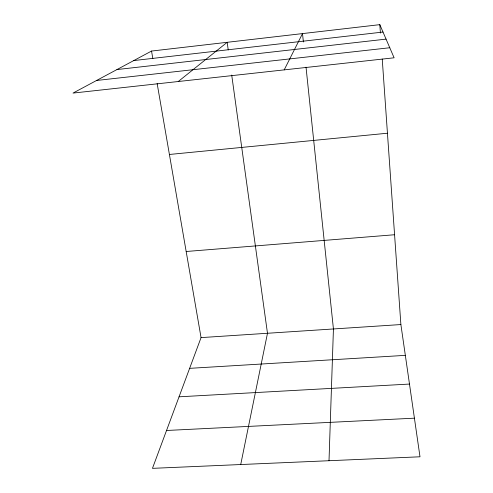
<?xml version="1.0" encoding="UTF-8"?>
<svg xmlns="http://www.w3.org/2000/svg" width="493" height="493" viewBox="0 0 493 493"><rect width="100%" height="100%" fill="white"/><g stroke="black" fill="none" stroke-linecap="round" stroke-linejoin="round"><path stroke-width="0.74" d="M329.01 460.721L333.434 328.96L306.024 67.165M240.72 464.535L267.483 333.274L231.71 75.059M157.144 83.514L201.052 337.613L152.46 468.35L419.999 456.789L400.883 324.554L382.235 59.061M284.202 69.877L302.511 33.592L303.392 41.985M178.25 81.518L227.174 42.312L228.228 49.929M151.536 51.056L73.001 93.085L394.11 57.798L379.82 24.65L151.536 51.056L152.842 58.605M133.776 60.565L383.012 32.051M116.946 69.568L386.056 39.12M96.566 80.476L389.772 47.741M169.407 154.469L387.449 133.227M186.169 251.498L394.579 234.742M201.052 337.613L400.883 324.554M189.632 368.345L405.338 355.361M179.045 396.816L409.486 384.059M166.535 430.481L414.416 418.175M379.82 24.65L380.411 33.062"/></g></svg>
